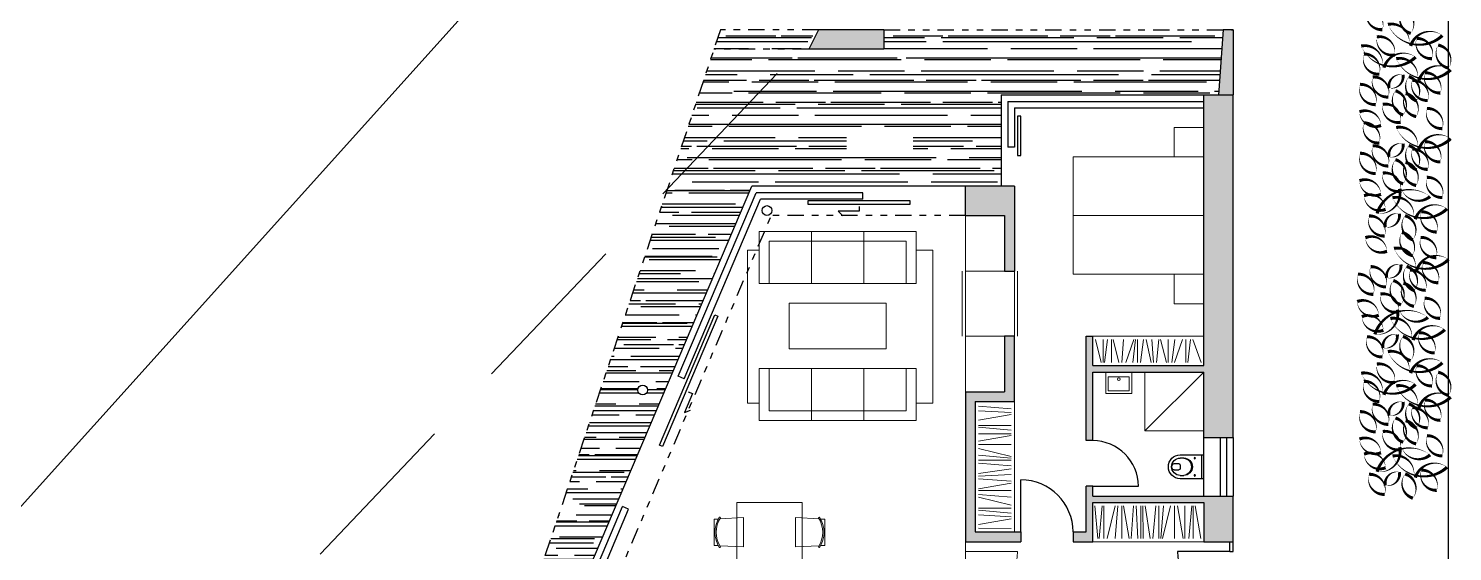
# Model space of a CAD drawing. Header units: millimetres. Extents: x 589 to 1175, y -455 to -172.
# Drawn here: x 947.39 to 969.2, y -362.15 to -354.13 of the extents above; entities that cross this region are included whole.
import ezdxf

# ---------------------------------------------------------------- set-up
doc = ezdxf.new("R2010")
doc.units = ezdxf.units.MM
doc.linetypes.add('DASHED', pattern=[19.05, 12.7, -6.35])
doc.linetypes.add('DIVIDE', pattern=[1.25, 0.5, -0.25, 0, -0.25, 0, -0.25])
for name, color, linetype in [('dveře', 3, 'Continuous'), ('pohled', 4, 'Continuous'), ('SRAFA', 251, 'Continuous'), ('stafaz', 252, 'Continuous'), ('ZARIZOVAKY', 251, 'Continuous'), ('ZDIVO', 1, 'Continuous')]:
    doc.layers.add(name, color=color, linetype=linetype)

# ---------------------------------------------------------------- blocks, each defined once
blk = doc.blocks.new('sofa-3mist')
at = {"lineweight": 0}
for p, q in [((0, 0.8), (0, 0)), ((2.4, 0.8), (0, 0.8)), ((0.8, 0.8), (0.8, 0)), ((0.8, 0), (0.8, 0.8)), ((1.6, 0), (1.6, 0.8)), ((2.4, 0), (2.4, 0.8)), ((0.15, 0), (0.15, 0.65)), ((2.25, 0.65), (0.15, 0.65)), ((2.25, 0), (2.25, 0.65)), ((0, 0), (0.8, 0)), ((0.8, 0), (1.6, 0)), ((1.6, 0), (2.4, 0))]:
    blk.add_line(p, q, dxfattribs=at)
blk = doc.blocks.new('zidle450-p')
at = {"lineweight": 0}
for p, q in [((0.096, 0.228), (0.087, 0.233)), ((0.096, -0.228), (0.087, -0.233))]:
    blk.add_line(p, q, dxfattribs=at)
for points in [[(0.088, -0.205), (0.45, -0.225), (0.45, 0.225), (0.088, 0.205)], [(0.064, 0.204), (0, 0.2), (0, -0.2), (0.064, -0.204)]]:
    blk.add_lwpolyline(points, dxfattribs=at)
for centre, radius, start, end in [((0.45, 0), 0.436, 147.9324, 212.0676), ((0.45, 0), 0.416, 147.9482, 212.0518), ((0.085, 0.229), 0.005, 57.2679, 147.9324), ((0.093, 0.223), 0.005, 327.9482, 57.2679), ((0.085, -0.229), 0.005, 212.0676, 302.7321), ((0.093, -0.223), 0.005, 302.7321, 32.0518)]:
    blk.add_arc(centre, radius, start, end, dxfattribs=at)
blk = doc.blocks.new('WC 540 Starck 3')
at = {"linetype": 'ByBlock'}
for p, q in [((80.568, 94.265), (80.637, 94.265)), ((80.657, 94.188), (80.657, 94.245)), ((81.017, 94.399), (80.66, 94.399)), ((80.66, 94.349), (80.713, 94.349)), ((80.982, 94.034), (80.982, 94.399)), ((81.017, 94.034), (81.017, 94.399)), ((80.568, 94.168), (80.637, 94.168)), ((80.713, 94.084), (80.66, 94.084)), ((80.66, 94.034), (81.017, 94.034))]:
    blk.add_line(p, q, dxfattribs=at)
for centre in [(80.88, 94.348), (80.88, 94.084)]:
    blk.add_circle(centre, 0.0102, dxfattribs=at)
for centre, radius, start, end in [((80.66, 94.216), 0.183, 90, 270), ((80.66, 94.216), 0.133, 90, 270), ((80.621, 94.216), 0.09, 165.9057, 194.0943), ((80.568, 94.23), 0.035, 90, 165.9057), ((80.637, 94.245), 0.02, 360, 90), ((80.713, 94.216), 0.133, 270, 90), ((80.697, 94.216), 0.133, 276.5328, 83.4672), ((80.568, 94.203), 0.035, 194.0943, 270), ((80.637, 94.188), 0.02, 270, 0)]:
    blk.add_arc(centre, radius, start, end, dxfattribs=at)

msp = doc.modelspace()

# ---------------------------------------------------------------- hatches: boundary and pattern name
at = {"layer": 'SRAFA'}
h = msp.add_hatch(dxfattribs=at)
h.set_pattern_fill('AR-RROOF', color=256, scale=0.01, style=0)
edge = h.paths.add_edge_path(flags=16)
edge.add_arc((956.797, -359.675), 0.075, 0, 360)
edge = h.paths.add_edge_path(flags=16)
edge.add_arc((955.224, -363.45), 0.075, 0, 360)
h.paths.add_polyline_path([(959.21, -354.45), (957.887, -354.45), (957.172, -356.595)], flags=17)
h.paths.add_polyline_path([(959.479, -354.167), (959.487, -354.15), (957.987, -354.15), (957.887, -354.45), (959.21, -354.45)])
h.paths.add_polyline_path([(959.917, -356.041), (960.937, -356.041), (960.937, -355.73), (959.917, -355.73)], flags=16)
h.paths.add_polyline_path([(954.571, -364.4), (955.131, -364.4), (958.467, -356.55), (962.288, -356.55), (962.288, -355.15), (965.613, -355.15), (965.688, -354.15), (962.488, -354.15), (962.263, -354.15), (962.038, -354.152), (962.038, -354.15), (960.487, -354.15), (960.487, -354.45), (959.21, -354.45), (957.172, -356.595)])
for points in [[(960.487, -354.15), (959.495, -354.15), (959.479, -354.167), (959.343, -354.45), (960.487, -354.45)], [(965.613, -355.15), (965.838, -355.15), (965.838, -354.15), (965.688, -354.15)]]:
    msp.add_hatch(color=256, dxfattribs=at).paths.add_polyline_path(points)
h = msp.add_hatch(color=256, dxfattribs=at)
h.paths.add_polyline_path([(955.618, -370.05), (953.218, -370.05), (953.717, -368.876), (953.303, -368.7), (952.538, -370.5), (955.618, -370.5)])
h.paths.add_polyline_path([(957.238, -370.05), (957.238, -366.65), (957.388, -366.65), (957.388, -366.5), (956.938, -366.5), (956.938, -366.65), (957.088, -366.65), (957.088, -370.05), (956.488, -370.05), (956.488, -370.3), (957.238, -370.3)])
h.paths.add_polyline_path([(960.838, -366.5), (958.188, -366.5), (958.188, -366.65), (960.688, -366.65), (960.688, -370.05), (960.088, -370.05), (960.088, -370.3), (960.838, -370.3)])
h.paths.add_polyline_path([(956.138, -366.5), (954.455, -366.5), (954.035, -367.489), (954.265, -367.587), (954.663, -366.65), (956.138, -366.65)])
h.paths.add_polyline_path([(962.088, -369.75), (961.838, -369.75), (961.838, -366.65), (962.538, -366.65), (962.538, -366.5), (961.738, -366.5), (961.738, -370.5), (962.088, -370.5)])
h.paths.add_polyline_path([(965.838, -366.5), (965.638, -366.5), (965.638, -370.1), (964.088, -370.1), (964.088, -370.5), (965.838, -370.5)])
h.paths.add_polyline_path([(964.238, -369.75), (964.088, -369.75), (964.088, -370.05), (964.088, -370.1), (965.638, -370.1), (965.638, -366.5), (965.488, -366.5), (963.488, -366.5), (963.488, -366.35), (963.388, -366.35), (963.388, -366.5), (963.338, -366.5), (963.338, -366.65), (965.388, -366.65), (965.388, -370.05), (964.238, -370.05)])
h.paths.add_polyline_path([(965.838, -363.1), (965.388, -363.1), (965.388, -363.7), (963.488, -363.7), (963.488, -363.5), (962.038, -363.5), (962.038, -365.5), (962.688, -365.5), (962.688, -365.4), (962.138, -365.4), (962.138, -363.6), (963.388, -363.6), (963.388, -365.4), (963.288, -365.4), (963.288, -365.5), (963.388, -365.5), (963.388, -365.65), (963.488, -365.65), (963.488, -363.85), (965.388, -363.85), (965.388, -365.05), (965.838, -365.05)])
h.paths.add_polyline_path([(965.838, -361.3), (965.388, -361.3), (963.688, -361.3), (963.688, -361.15), (963.588, -361.15), (963.588, -361.85), (963.388, -361.85), (963.388, -362), (963.688, -362), (963.688, -361.4), (965.388, -361.4), (965.388, -362), (965.838, -362)])
h.paths.add_polyline_path([(965.838, -355.15), (965.388, -355.15), (965.388, -355.6), (965.388, -359.3), (963.688, -359.3), (963.688, -358.85), (963.588, -358.85), (963.588, -360.45), (963.688, -360.45), (963.688, -359.4), (965.388, -359.4), (965.388, -360.4), (965.838, -360.4)])
h.paths.add_polyline_path([(962.588, -361.85), (961.888, -361.85), (961.888, -359.85), (962.488, -359.85), (962.488, -358.85), (962.338, -358.85), (962.338, -359.7), (961.738, -359.7), (961.738, -362), (962.588, -362)])
h.paths.add_polyline_path([(962.488, -356.55), (961.738, -356.55), (961.738, -357), (962.338, -357), (962.338, -357.85), (962.488, -357.85)])

# ---------------------------------------------------------------- linework, layer by layer
at = {"layer": 'dveře'}
for p, q in [((962.288, -355.15), (965.388, -355.15)), ((962.288, -355.15), (962.288, -356.55)), ((962.388, -355.25), (965.388, -355.25)), ((962.388, -355.25), (962.388, -355.95)), ((962.488, -355.35), (965.388, -355.35)), ((962.488, -355.35), (962.488, -355.95)), ((962.488, -355.95), (962.388, -355.95)), ((953.303, -368.7), (958.467, -356.55)), ((961.738, -356.55), (958.467, -356.55)), ((957.339, -359.461), (958.533, -356.65)), ((957.431, -359.5), (958.6, -356.75)), ((960.169, -356.65), (958.533, -356.65)), ((960.169, -356.75), (958.6, -356.75)), ((960.169, -356.75), (960.169, -356.65)), ((957.431, -359.5), (957.339, -359.461)), ((965.388, -361.3), (965.388, -360.4)), ((965.638, -360.4), (965.638, -361.3)), ((965.738, -360.4), (965.738, -361.3)), ((965.838, -360.4), (965.838, -361.3)), ((962.588, -361.85), (962.588, -361.05)), ((963.688, -361.15), (964.388, -361.15)), ((955.638, -363.461), (956.489, -361.461)), ((955.73, -363.5), (956.581, -361.5)), ((956.581, -361.5), (956.489, -361.461)), ((965.788, -362.15), (965.788, -362)), ((965.838, -362.15), (965.838, -362)), ((965.788, -362.15), (964.988, -362.15)), ((965.788, -362.15), (965.838, -362.15))]:
    msp.add_line(p, q, dxfattribs=at)
for centre, radius, start, end in [((963.688, -361.15), 0.7, 0, 90), ((962.588, -361.85), 0.8, 360, 90), ((965.788, -362.15), 0.8, 180, 270)]:
    msp.add_arc(centre, radius, start, end, dxfattribs=at)
at = {"layer": 'pohled'}
for p, q in [((934.188, -376), (965.228, -341.5)), ((969.138, -376), (969.138, -341.5))]:
    msp.add_line(p, q, dxfattribs=at)
at = {"layer": 'pohled', "linetype": 'DASHED', "ltscale": 0.2}
msp.add_line((938.738, -376), (965.638, -347.684), dxfattribs=at)
at = {"layer": 'pohled', "linetype": 'DIVIDE', "ltscale": 0.5}
for p, q in [((957.987, -354.15), (952.538, -370.5)), ((959.487, -354.15), (957.987, -354.15)), ((960.487, -354.15), (965.838, -354.15)), ((959.343, -354.45), (957.887, -354.45)), ((955.662, -364.3), (958.765, -357)), ((961.738, -357), (958.765, -357))]:
    msp.add_line(p, q, dxfattribs=at)
at = {"layer": 'pohled'}
for points in [[(962.588, -355.478), (962.538, -355.478), (962.538, -356.078), (962.588, -356.078)], [(959.325, -356.825), (960.894, -356.825), (960.894, -356.775), (959.325, -356.775)]]:
    msp.add_lwpolyline(points, close=True, dxfattribs=at)
for points in [[(960.109, -356.861), (960.109, -356.933), (959.792, -356.933), (959.861, -357.002)], [(957.052, -360.519), (957.902, -358.519), (957.948, -358.539), (957.098, -360.539), (957.052, -360.519)], [(957.494, -359.699), (957.561, -359.727), (957.436, -360.019), (957.526, -359.983)]]:
    msp.add_lwpolyline(points, dxfattribs=at)
at = {"layer": 'stafaz', "color": 253, "linetype": 'Continuous', "ltscale": 0.001}
for points in [[(967.888, -353.841, 0, 0, 0.520567), (967.888, -353.841, 0, 0.05, 0.520567), (968.125, -354.15, 0, 0.05, 0.520567), (967.888, -353.841, 0.05, 0.05, 0)], [(968.558, -354.207, 0, 0, 0.520567), (968.558, -354.207, 0, 0.05, 0.520567), (968.439, -353.837, 0, 0.05, 0.520567), (968.558, -354.207, 0.05, 0.05, 0)], [(969.044, -354.239, 0, 0, 0.520567), (969.044, -354.239, 0, 0.05, 0.520567), (968.558, -354.399, 0, 0.05, 0.520567), (968.535, -354.378, 0, 0.05, 0.520567), (968.209, -354.068, 0, 0.05, 0.520567), (969.044, -354.239, 0.05, 0.05, 0)], [(968.634, -354.571, 0, 0, 0.520567), (968.634, -354.571, 0, 0.05, 0.520567), (968.149, -354.732, 0, 0.05, 0.520567), (968.126, -354.71, 0, 0.05, 0.520567), (967.8, -354.4, 0, 0.05, 0.520567), (968.634, -354.571, 0.05, 0.05, 0)], [(968.041, -354.26, 0, 0, 0.520567), (968.041, -354.26, 0, 0.05, 0.520567), (968.314, -354.537, 0, 0.05, 0.520567), (968.041, -354.26, 0.05, 0.05, 0)], [(968.886, -354.594, 0, 0, 0.520567), (968.886, -354.594, 0, 0.05, 0.520567), (968.649, -354.285, 0, 0.05, 0.520567), (968.886, -354.594, 0.05, 0.05, 0)], [(968.979, -354.386, 0, 0, 0.520567), (968.979, -354.386, 0, 0.05, 0.520567), (969.142, -354.739, 0, 0.05, 0.520567), (968.979, -354.386, 0.05, 0.05, 0)], [(968.077, -354.832, 0, 0, 0.520567), (968.077, -354.832, 0, 0.05, 0.520567), (967.841, -354.523, 0, 0.05, 0.520567), (968.077, -354.832, 0.05, 0.05, 0)], [(969.172, -354.765, 0, 0, 0.520567), (969.172, -354.765, 0, 0.05, 0.520567), (968.687, -354.925, 0, 0.05, 0.520567), (968.663, -354.904, 0, 0.05, 0.520567), (968.337, -354.594, 0, 0.05, 0.520567), (969.172, -354.765, 0.05, 0.05, 0)], [(968.224, -355.045, 0, 0, 0.520567), (968.224, -355.045, 0, 0.05, 0.520567), (968.442, -354.841, 0, 0.05, 0.520567), (968.224, -355.045, 0.05, 0.05, 0)], [(969.014, -355.12, 0, 0, 0.520567), (969.014, -355.12, 0, 0.05, 0.520567), (968.777, -354.811, 0, 0.05, 0.520567), (969.014, -355.12, 0.05, 0.05, 0)], [(967.784, -354.989, 0, 0, 0.520567), (967.784, -354.989, 0, 0.05, 0.520567), (968.021, -355.298, 0, 0.05, 0.520567), (967.784, -354.989, 0.05, 0.05, 0)], [(967.978, -354.874, 0, 0, 0.520567), (967.978, -354.874, 0, 0.05, 0.520567), (968.215, -355.183, 0, 0.05, 0.520567), (967.978, -354.874, 0.05, 0.05, 0)], [(968.444, -355.457, 0, 0, 0.520567), (968.444, -355.457, 0, 0.05, 0.520567), (968.326, -355.086, 0, 0.05, 0.520567), (968.444, -355.457, 0.05, 0.05, 0)], [(968.648, -355.24, 0, 0, 0.520567), (968.648, -355.24, 0, 0.05, 0.520567), (968.529, -354.87, 0, 0.05, 0.520567), (968.648, -355.24, 0.05, 0.05, 0)], [(968.82, -355.235, 0, 0, 0.520567), (968.82, -355.235, 0, 0.05, 0.520567), (968.583, -354.926, 0, 0.05, 0.520567), (968.82, -355.235, 0.05, 0.05, 0)], [(968.131, -355.293, 0, 0, 0.520567), (968.131, -355.293, 0, 0.05, 0.520567), (968.404, -355.57, 0, 0.05, 0.520567), (968.131, -355.293, 0.05, 0.05, 0)], [(968.48, -355.129, 0, 0, 0.520567), (968.48, -355.129, 0, 0.05, 0.520567), (968.643, -355.482, 0, 0.05, 0.520567), (968.48, -355.129, 0.05, 0.05, 0)], [(968.103, -355.618, 0, 0, 0.520567), (968.103, -355.618, 0, 0.05, 0.520567), (967.774, -355.41, 0, 0.05, 0.520567), (968.103, -355.618, 0.05, 0.05, 0)], [(969.043, -355.666, 0, 0, 0.520567), (969.043, -355.666, 0, 0.05, 0.520567), (968.807, -355.358, 0, 0.05, 0.520567), (969.043, -355.666, 0.05, 0.05, 0)], [(968.077, -355.888, 0, 0, 0.520567), (968.077, -355.888, 0, 0.05, 0.520567), (967.84, -355.579, 0, 0.05, 0.520567), (968.077, -355.888, 0.05, 0.05, 0)], [(969.171, -355.821, 0, 0, 0.520567), (969.171, -355.821, 0, 0.05, 0.520567), (968.686, -355.981, 0, 0.05, 0.520567), (968.662, -355.96, 0, 0.05, 0.520567), (968.336, -355.65, 0, 0.05, 0.520567), (969.171, -355.821, 0.05, 0.05, 0)], [(967.978, -355.93, 0, 0, 0.520567), (967.978, -355.93, 0, 0.05, 0.520567), (968.214, -356.239, 0, 0.05, 0.520567), (967.978, -355.93, 0.05, 0.05, 0)], [(968.224, -356.101, 0, 0, 0.520567), (968.224, -356.101, 0, 0.05, 0.520567), (968.442, -355.897, 0, 0.05, 0.520567), (968.224, -356.101, 0.05, 0.05, 0)], [(968.647, -356.296, 0, 0, 0.520567), (968.647, -356.296, 0, 0.05, 0.520567), (968.529, -355.926, 0, 0.05, 0.520567), (968.647, -356.296, 0.05, 0.05, 0)], [(969.013, -356.176, 0, 0, 0.520567), (969.013, -356.176, 0, 0.05, 0.520567), (968.777, -355.867, 0, 0.05, 0.520567), (969.013, -356.176, 0.05, 0.05, 0)], [(967.784, -356.045, 0, 0, 0.520567), (967.784, -356.045, 0, 0.05, 0.520567), (968.02, -356.354, 0, 0.05, 0.520567), (967.784, -356.045, 0.05, 0.05, 0)], [(968.443, -356.513, 0, 0, 0.520567), (968.443, -356.513, 0, 0.05, 0.520567), (968.325, -356.142, 0, 0.05, 0.520567), (968.443, -356.513, 0.05, 0.05, 0)], [(968.819, -356.291, 0, 0, 0.520567), (968.819, -356.291, 0, 0.05, 0.520567), (968.583, -355.982, 0, 0.05, 0.520567), (968.819, -356.291, 0.05, 0.05, 0)], [(968.131, -356.349, 0, 0, 0.520567), (968.131, -356.349, 0, 0.05, 0.520567), (968.404, -356.626, 0, 0.05, 0.520567), (968.131, -356.349, 0.05, 0.05, 0)], [(968.479, -356.185, 0, 0, 0.520567), (968.479, -356.185, 0, 0.05, 0.520567), (968.642, -356.538, 0, 0.05, 0.520567), (968.479, -356.185, 0.05, 0.05, 0)], [(968.102, -356.674, 0, 0, 0.520567), (968.102, -356.674, 0, 0.05, 0.520567), (967.774, -356.466, 0, 0.05, 0.520567), (968.102, -356.674, 0.05, 0.05, 0)], [(968.044, -356.967, 0, 0, 0.520567), (968.044, -356.967, 0, 0.05, 0.520567), (968.388, -356.589, 0, 0.05, 0.520567), (968.419, -356.596, 0, 0.05, 0.520567), (968.855, -356.707, 0, 0.05, 0.520567), (968.044, -356.967, 0.05, 0.05, 0)], [(969.043, -356.722, 0, 0, 0.520567), (969.043, -356.722, 0, 0.05, 0.520567), (968.806, -356.414, 0, 0.05, 0.520567), (969.043, -356.722, 0.05, 0.05, 0)], [(968.173, -356.904, 0, 0, 0.520567), (968.173, -356.904, 0, 0.05, 0.520567), (967.845, -356.696, 0, 0.05, 0.520567), (968.173, -356.904, 0.05, 0.05, 0)], [(969.115, -356.896, 0, 0, 0.520567), (969.115, -356.896, 0, 0.05, 0.520567), (968.63, -357.056, 0, 0.05, 0.520567), (968.606, -357.035, 0, 0.05, 0.520567), (968.28, -356.725, 0, 0.05, 0.520567), (969.115, -356.896, 0.05, 0.05, 0)], [(967.921, -357.005, 0, 0, 0.520567), (967.921, -357.005, 0, 0.05, 0.520567), (968.158, -357.313, 0, 0.05, 0.520567), (967.921, -357.005, 0.05, 0.05, 0)], [(968.167, -357.176, 0, 0, 0.520567), (968.167, -357.176, 0, 0.05, 0.520567), (968.385, -356.971, 0, 0.05, 0.520567), (968.167, -357.176, 0.05, 0.05, 0)], [(968.591, -357.371, 0, 0, 0.520567), (968.591, -357.371, 0, 0.05, 0.520567), (968.472, -357.001, 0, 0.05, 0.520567), (968.591, -357.371, 0.05, 0.05, 0)], [(968.957, -357.251, 0, 0, 0.520567), (968.957, -357.251, 0, 0.05, 0.520567), (968.72, -356.942, 0, 0.05, 0.520567), (968.957, -357.251, 0.05, 0.05, 0)], [(968.423, -357.259, 0, 0, 0.520567), (968.423, -357.259, 0, 0.05, 0.520567), (968.586, -357.612, 0, 0.05, 0.520567), (968.423, -357.259, 0.05, 0.05, 0)], [(968.194, -357.547, 0, 0, 0.520567), (968.194, -357.547, 0, 0.05, 0.520567), (967.865, -357.339, 0, 0.05, 0.520567), (968.194, -357.547, 0.05, 0.05, 0)], [(968.949, -357.644, 0, 0, 0.520567), (968.949, -357.644, 0, 0.05, 0.520567), (968.712, -357.335, 0, 0.05, 0.520567), (968.949, -357.644, 0.05, 0.05, 0)], [(969.138, -357.674, 0, 0, 0.520567), (969.138, -357.674, 0, 0.05, 0.520567), (968.653, -357.834, 0, 0.05, 0.520567), (968.629, -357.813, 0, 0.05, 0.520567), (968.303, -357.503, 0, 0.05, 0.520567), (969.138, -357.674, 0.05, 0.05, 0)], [(967.75, -357.898, 0, 0, 0.520567), (967.75, -357.898, 0, 0.05, 0.520567), (967.987, -358.207, 0, 0.05, 0.520567), (967.75, -357.898, 0.05, 0.05, 0)], [(967.944, -357.783, 0, 0, 0.520567), (967.944, -357.783, 0, 0.05, 0.520567), (968.181, -358.092, 0, 0.05, 0.520567), (967.944, -357.783, 0.05, 0.05, 0)], [(968.19, -357.954, 0, 0, 0.520567), (968.19, -357.954, 0, 0.05, 0.520567), (968.408, -357.75, 0, 0.05, 0.520567), (968.19, -357.954, 0.05, 0.05, 0)], [(968.614, -358.149, 0, 0, 0.520567), (968.614, -358.149, 0, 0.05, 0.520567), (968.495, -357.779, 0, 0.05, 0.520567), (968.614, -358.149, 0.05, 0.05, 0)], [(968.786, -358.144, 0, 0, 0.520567), (968.786, -358.144, 0, 0.05, 0.520567), (968.549, -357.835, 0, 0.05, 0.520567), (968.786, -358.144, 0.05, 0.05, 0)], [(968.98, -358.029, 0, 0, 0.520567), (968.98, -358.029, 0, 0.05, 0.520567), (968.743, -357.72, 0, 0.05, 0.520567), (968.98, -358.029, 0.05, 0.05, 0)], [(968.41, -358.366, 0, 0, 0.520567), (968.41, -358.366, 0, 0.05, 0.520567), (968.292, -357.995, 0, 0.05, 0.520567), (968.41, -358.366, 0.05, 0.05, 0)], [(968.446, -358.038, 0, 0, 0.520567), (968.446, -358.038, 0, 0.05, 0.520567), (968.609, -358.391, 0, 0.05, 0.520567), (968.446, -358.038, 0.05, 0.05, 0)], [(968.069, -358.527, 0, 0, 0.520567), (968.069, -358.527, 0, 0.05, 0.520567), (967.74, -358.318, 0, 0.05, 0.520567), (968.069, -358.527, 0.05, 0.05, 0)], [(968.097, -358.202, 0, 0, 0.520567), (968.097, -358.202, 0, 0.05, 0.520567), (968.37, -358.479, 0, 0.05, 0.520567), (968.097, -358.202, 0.05, 0.05, 0)], [(969.009, -358.575, 0, 0, 0.520567), (969.009, -358.575, 0, 0.05, 0.520567), (968.773, -358.267, 0, 0.05, 0.520567), (969.009, -358.575, 0.05, 0.05, 0)], [(968.14, -358.757, 0, 0, 0.520567), (968.14, -358.757, 0, 0.05, 0.520567), (967.811, -358.549, 0, 0.05, 0.520567), (968.14, -358.757, 0.05, 0.05, 0)], [(968.01, -358.82, 0, 0, 0.520567), (968.01, -358.82, 0, 0.05, 0.520567), (968.355, -358.442, 0, 0.05, 0.520567), (968.386, -358.449, 0, 0.05, 0.520567), (968.822, -358.56, 0, 0.05, 0.520567), (968.01, -358.82, 0.05, 0.05, 0)], [(969.081, -358.749, 0, 0, 0.520567), (969.081, -358.749, 0, 0.05, 0.520567), (968.596, -358.909, 0, 0.05, 0.520567), (968.573, -358.888, 0, 0.05, 0.520567), (968.247, -358.578, 0, 0.05, 0.520567), (969.081, -358.749, 0.05, 0.05, 0)], [(968.924, -359.104, 0, 0, 0.520567), (968.924, -359.104, 0, 0.05, 0.520567), (968.687, -358.795, 0, 0.05, 0.520567), (968.924, -359.104, 0.05, 0.05, 0)], [(967.888, -358.858, 0, 0, 0.520567), (967.888, -358.858, 0, 0.05, 0.520567), (968.125, -359.166, 0, 0.05, 0.520567), (967.888, -358.858, 0.05, 0.05, 0)], [(968.134, -359.029, 0, 0, 0.520567), (968.134, -359.029, 0, 0.05, 0.520567), (968.352, -358.824, 0, 0.05, 0.520567), (968.134, -359.029, 0.05, 0.05, 0)], [(968.558, -359.224, 0, 0, 0.520567), (968.558, -359.224, 0, 0.05, 0.520567), (968.439, -358.853, 0, 0.05, 0.520567), (968.558, -359.224, 0.05, 0.05, 0)], [(969.044, -359.256, 0, 0, 0.520567), (969.044, -359.256, 0, 0.05, 0.520567), (968.558, -359.416, 0, 0.05, 0.520567), (968.535, -359.395, 0, 0.05, 0.520567), (968.209, -359.085, 0, 0.05, 0.520567), (969.044, -359.256, 0.05, 0.05, 0)], [(968.634, -359.588, 0, 0, 0.520567), (968.634, -359.588, 0, 0.05, 0.520567), (968.149, -359.748, 0, 0.05, 0.520567), (968.126, -359.727, 0, 0.05, 0.520567), (967.8, -359.417, 0, 0.05, 0.520567), (968.634, -359.588, 0.05, 0.05, 0)], [(968.041, -359.277, 0, 0, 0.520567), (968.041, -359.277, 0, 0.05, 0.520567), (968.314, -359.554, 0, 0.05, 0.520567), (968.041, -359.277, 0.05, 0.05, 0)], [(968.886, -359.611, 0, 0, 0.520567), (968.886, -359.611, 0, 0.05, 0.520567), (968.649, -359.302, 0, 0.05, 0.520567), (968.886, -359.611, 0.05, 0.05, 0)], [(968.979, -359.402, 0, 0, 0.520567), (968.979, -359.402, 0, 0.05, 0.520567), (969.142, -359.756, 0, 0.05, 0.520567), (968.979, -359.402, 0.05, 0.05, 0)], [(968.077, -359.849, 0, 0, 0.520567), (968.077, -359.849, 0, 0.05, 0.520567), (967.841, -359.54, 0, 0.05, 0.520567), (968.077, -359.849, 0.05, 0.05, 0)], [(969.172, -359.782, 0, 0, 0.520567), (969.172, -359.782, 0, 0.05, 0.520567), (968.687, -359.942, 0, 0.05, 0.520567), (968.663, -359.921, 0, 0.05, 0.520567), (968.337, -359.611, 0, 0.05, 0.520567), (969.172, -359.782, 0.05, 0.05, 0)], [(968.224, -360.062, 0, 0, 0.520567), (968.224, -360.062, 0, 0.05, 0.520567), (968.442, -359.857, 0, 0.05, 0.520567), (968.224, -360.062, 0.05, 0.05, 0)], [(969.014, -360.137, 0, 0, 0.520567), (969.014, -360.137, 0, 0.05, 0.520567), (968.777, -359.828, 0, 0.05, 0.520567), (969.014, -360.137, 0.05, 0.05, 0)], [(967.784, -360.006, 0, 0, 0.520567), (967.784, -360.006, 0, 0.05, 0.520567), (968.021, -360.314, 0, 0.05, 0.520567), (967.784, -360.006, 0.05, 0.05, 0)], [(967.978, -359.891, 0, 0, 0.520567), (967.978, -359.891, 0, 0.05, 0.520567), (968.215, -360.2, 0, 0.05, 0.520567), (967.978, -359.891, 0.05, 0.05, 0)], [(968.444, -360.473, 0, 0, 0.520567), (968.444, -360.473, 0, 0.05, 0.520567), (968.326, -360.103, 0, 0.05, 0.520567), (968.444, -360.473, 0.05, 0.05, 0)], [(968.648, -360.257, 0, 0, 0.520567), (968.648, -360.257, 0, 0.05, 0.520567), (968.529, -359.887, 0, 0.05, 0.520567), (968.648, -360.257, 0.05, 0.05, 0)], [(968.82, -360.252, 0, 0, 0.520567), (968.82, -360.252, 0, 0.05, 0.520567), (968.583, -359.943, 0, 0.05, 0.520567), (968.82, -360.252, 0.05, 0.05, 0)], [(968.131, -360.31, 0, 0, 0.520567), (968.131, -360.31, 0, 0.05, 0.520567), (968.404, -360.587, 0, 0.05, 0.520567), (968.131, -360.31, 0.05, 0.05, 0)], [(968.48, -360.145, 0, 0, 0.520567), (968.48, -360.145, 0, 0.05, 0.520567), (968.643, -360.499, 0, 0.05, 0.520567), (968.48, -360.145, 0.05, 0.05, 0)], [(968.103, -360.635, 0, 0, 0.520567), (968.103, -360.635, 0, 0.05, 0.520567), (967.774, -360.426, 0, 0.05, 0.520567), (968.103, -360.635, 0.05, 0.05, 0)], [(969.043, -360.683, 0, 0, 0.520567), (969.043, -360.683, 0, 0.05, 0.520567), (968.807, -360.375, 0, 0.05, 0.520567), (969.043, -360.683, 0.05, 0.05, 0)], [(968.174, -360.865, 0, 0, 0.520567), (968.174, -360.865, 0, 0.05, 0.520567), (967.845, -360.657, 0, 0.05, 0.520567), (968.174, -360.865, 0.05, 0.05, 0)], [(968.044, -360.927, 0, 0, 0.520567), (968.044, -360.927, 0, 0.05, 0.520567), (968.389, -360.55, 0, 0.05, 0.520567), (968.42, -360.557, 0, 0.05, 0.520567), (968.856, -360.668, 0, 0.05, 0.520567), (968.044, -360.927, 0.05, 0.05, 0)], [(969.115, -360.856, 0, 0, 0.520567), (969.115, -360.856, 0, 0.05, 0.520567), (968.63, -361.017, 0, 0.05, 0.520567), (968.607, -360.996, 0, 0.05, 0.520567), (968.281, -360.685, 0, 0.05, 0.520567), (969.115, -360.856, 0.05, 0.05, 0)], [(967.922, -360.966, 0, 0, 0.520567), (967.922, -360.966, 0, 0.05, 0.520567), (968.159, -361.274, 0, 0.05, 0.520567), (967.922, -360.966, 0.05, 0.05, 0)], [(968.168, -361.137, 0, 0, 0.520567), (968.168, -361.137, 0, 0.05, 0.520567), (968.386, -360.932, 0, 0.05, 0.520567), (968.168, -361.137, 0.05, 0.05, 0)], [(968.592, -361.332, 0, 0, 0.520567), (968.592, -361.332, 0, 0.05, 0.520567), (968.473, -360.961, 0, 0.05, 0.520567), (968.592, -361.332, 0.05, 0.05, 0)], [(968.958, -361.211, 0, 0, 0.520567), (968.958, -361.211, 0, 0.05, 0.520567), (968.721, -360.903, 0, 0.05, 0.520567), (968.958, -361.211, 0.05, 0.05, 0)]]:
    msp.add_lwpolyline(points, format="xyseb", close=True, dxfattribs=at)
at = {"layer": 'ZARIZOVAKY', "linetype": 'Continuous', "lineweight": 0}
for p, q in [((963.388, -356.1), (965.388, -356.1)), ((963.388, -357.9), (963.388, -356.1)), ((961.738, -359.7), (961.738, -357)), ((963.388, -357), (965.388, -357)), ((961.688, -357.85), (961.688, -358.85)), ((961.738, -357.85), (962.338, -357.85)), ((962.488, -357.85), (962.488, -358.85)), ((962.538, -357.85), (962.538, -358.85)), ((963.388, -357.9), (965.388, -357.9)), ((961.738, -358.85), (962.338, -358.85)), ((963.688, -358.85), (965.388, -358.85)), ((963.819, -359.25), (963.732, -358.9)), ((963.847, -358.9), (963.847, -359.25)), ((963.871, -359.25), (963.915, -358.9)), ((963.974, -358.9), (963.974, -359.25)), ((964.088, -359.25), (964, -358.9)), ((964.158, -358.9), (964.134, -359.25)), ((964.196, -359.25), (964.319, -358.9)), ((964.301, -359.25), (964.344, -358.9)), ((964.376, -358.9), (964.376, -359.25)), ((964.421, -359.25), (964.465, -358.9)), ((964.582, -359.25), (964.509, -358.9)), ((964.621, -359.25), (964.595, -358.9)), ((964.664, -359.25), (964.7, -358.9)), ((964.816, -359.25), (964.728, -358.9)), ((964.842, -358.9), (964.842, -359.25)), ((964.901, -359.25), (964.945, -358.9)), ((964.943, -359.25), (965.066, -358.9)), ((965.115, -358.9), (965.115, -359.25)), ((965.143, -359.25), (965.187, -358.9)), ((965.348, -359.25), (965.224, -358.9)), ((964.488, -360.3), (964.488, -359.4)), ((964.488, -360.3), (965.388, -359.4)), ((962.488, -359.85), (962.488, -361.85)), ((961.938, -359.92), (962.438, -359.964)), ((961.938, -359.992), (962.438, -360.016)), ((961.938, -360.137), (962.438, -360.05)), ((962.438, -360.219), (961.938, -360.219)), ((961.938, -360.243), (962.438, -360.287)), ((962.438, -360.347), (961.938, -360.347)), ((961.938, -360.46), (962.438, -360.373)), ((962.438, -360.507), (961.938, -360.507)), ((964.488, -360.3), (965.388, -360.3)), ((961.938, -360.568), (962.438, -360.692)), ((961.938, -360.673), (962.438, -360.717)), ((962.438, -360.749), (961.938, -360.749)), ((961.938, -360.794), (962.438, -360.838)), ((961.938, -360.955), (962.438, -360.881)), ((961.938, -360.993), (962.438, -360.968)), ((961.938, -361.037), (962.438, -361.072)), ((961.938, -361.188), (962.438, -361.101)), ((962.438, -361.215), (961.938, -361.215)), ((961.938, -361.274), (962.438, -361.318)), ((961.938, -361.315), (962.438, -361.439)), ((962.438, -361.487), (961.938, -361.487)), ((961.938, -361.516), (962.438, -361.559)), ((961.938, -361.585), (962.438, -361.62)), ((963.767, -361.95), (963.722, -361.45)), ((963.832, -361.45), (963.789, -361.95)), ((963.861, -361.95), (963.861, -361.45)), ((964.033, -361.45), (963.909, -361.95)), ((964.074, -361.45), (964.03, -361.95)), ((964.133, -361.95), (964.133, -361.45)), ((964.16, -361.45), (964.247, -361.95)), ((964.311, -361.45), (964.276, -361.95)), ((964.355, -361.45), (964.38, -361.95)), ((964.423, -361.95), (964.423, -361.45)), ((964.457, -361.45), (964.463, -361.95)), ((964.493, -361.45), (964.567, -361.95)), ((964.654, -361.45), (964.61, -361.95)), ((964.699, -361.95), (964.699, -361.45)), ((964.775, -361.45), (964.731, -361.95)), ((964.88, -361.45), (964.756, -361.95)), ((964.941, -361.95), (964.941, -361.45)), ((964.988, -361.45), (965.075, -361.95)), ((965.101, -361.95), (965.101, -361.45)), ((965.205, -361.45), (965.161, -361.95)), ((965.229, -361.95), (965.229, -361.45)), ((965.256, -361.45), (965.344, -361.95)), ((961.938, -361.736), (962.438, -361.649)), ((961.938, -361.791), (962.438, -361.795)), ((961.738, -363.1), (961.738, -362)), ((965.388, -362), (963.688, -362)), ((961.738, -362.15), (962.538, -362.15))]:
    msp.add_line(p, q, dxfattribs=at)
for points in [[(965.388, -356.1), (964.938, -356.1), (964.938, -355.65), (965.388, -355.65)], [(965.388, -357.9), (964.938, -357.9), (964.938, -358.35), (965.388, -358.35)], [(959.039, -359.042), (959.039, -358.342), (960.524, -358.342), (960.524, -359.042)], [(963.888, -359.4), (964.288, -359.4), (964.288, -359.725), (963.888, -359.725)], [(963.926, -359.469), (964.249, -359.469), (964.249, -359.687), (963.926, -359.687)], [(959.238, -363.4), (958.238, -363.4), (958.238, -361.4), (959.238, -361.4)]]:
    msp.add_lwpolyline(points, close=True, dxfattribs=at)
for points in [[(958.582, -359.876), (958.402, -359.876), (958.402, -357.532), (958.582, -357.532)], [(960.982, -357.532), (961.238, -357.532), (961.238, -359.876), (960.982, -359.876)]]:
    msp.add_lwpolyline(points, dxfattribs=at)
msp.add_circle((964.088, -359.507), 0.0195, dxfattribs=at)
msp.add_arc((961.738, -362.15), 0.8, 270, 0, dxfattribs=at)
at = {"layer": 'ZDIVO'}
for p, q in [((959.487, -354.15), (959.343, -354.45)), ((960.487, -354.15), (959.487, -354.15)), ((960.487, -354.15), (960.487, -354.45)), ((965.688, -354.15), (965.613, -355.15)), ((965.838, -354.15), (965.688, -354.15)), ((965.838, -354.15), (965.838, -355.15)), ((960.487, -354.45), (959.343, -354.45)), ((965.388, -355.6), (965.388, -355.15)), ((965.388, -355.15), (965.838, -355.15)), ((965.838, -360.4), (965.838, -355.15)), ((965.388, -359.3), (965.388, -355.6)), ((962.488, -356.55), (961.738, -356.55)), ((961.738, -357), (961.738, -356.55)), ((962.488, -356.55), (962.488, -357.85)), ((961.738, -357), (962.338, -357)), ((962.338, -357), (962.338, -357.85)), ((962.338, -357.85), (962.488, -357.85)), ((962.338, -358.85), (962.338, -359.7)), ((962.488, -358.85), (962.338, -358.85)), ((962.488, -359.85), (962.488, -358.85)), ((963.588, -358.85), (963.688, -358.85)), ((963.588, -360.45), (963.588, -358.85)), ((963.688, -359.3), (963.688, -358.85)), ((963.688, -359.3), (965.388, -359.3)), ((963.688, -359.4), (965.388, -359.4)), ((963.688, -360.45), (963.688, -359.4)), ((965.388, -360.4), (965.388, -359.4)), ((961.738, -359.7), (961.738, -362)), ((961.738, -359.7), (962.338, -359.7)), ((961.888, -359.85), (961.888, -361.85)), ((961.888, -359.85), (962.488, -359.85)), ((963.688, -360.45), (963.588, -360.45)), ((965.388, -360.4), (965.838, -360.4)), ((963.588, -361.85), (963.588, -361.15)), ((963.688, -361.15), (963.588, -361.15)), ((963.688, -361.3), (963.688, -361.15)), ((963.688, -361.3), (965.388, -361.3)), ((965.388, -361.3), (965.838, -361.3)), ((965.838, -362), (965.838, -361.3)), ((963.688, -362), (963.688, -361.4)), ((963.688, -361.4), (965.388, -361.4)), ((965.388, -361.4), (965.388, -362)), ((961.738, -362), (962.588, -362)), ((961.888, -361.85), (962.588, -361.85)), ((962.588, -361.85), (962.588, -362)), ((963.388, -361.85), (963.388, -362)), ((963.388, -361.85), (963.588, -361.85)), ((963.388, -362), (963.688, -362)), ((965.388, -362), (965.838, -362))]:
    msp.add_line(p, q, dxfattribs=at)
for centre in [(958.699, -356.922), (956.797, -359.675)]:
    msp.add_circle(centre, 0.075, dxfattribs=at)

# ---------------------------------------------------------------- block references
at = {"layer": 'ZARIZOVAKY', "linetype": 'Continuous', "lineweight": 0, "xscale": -1}
msp.add_blockref('sofa-3mist', (960.982, -358.042), dxfattribs=at)
at = {"layer": 'ZARIZOVAKY', "linetype": 'Continuous', "lineweight": 0}
for name, p, rotation in [('sofa-3mist', (960.982, -359.342), 179.9999999999999), ('zidle450-p', (959.587, -361.855), 180)]:
    msp.add_blockref(name, p, dxfattribs=dict(at, rotation=rotation))
at = {"layer": 'ZARIZOVAKY', "linetype": 'Continuous', "lineweight": 0, "xscale": -1, "rotation": 180}
for name, p in [('WC 540 Starck 3', (884.37, -266.634)), ('zidle450-p', (957.889, -361.855))]:
    msp.add_blockref(name, p, dxfattribs=at)

doc.saveas('drawing.dxf')
